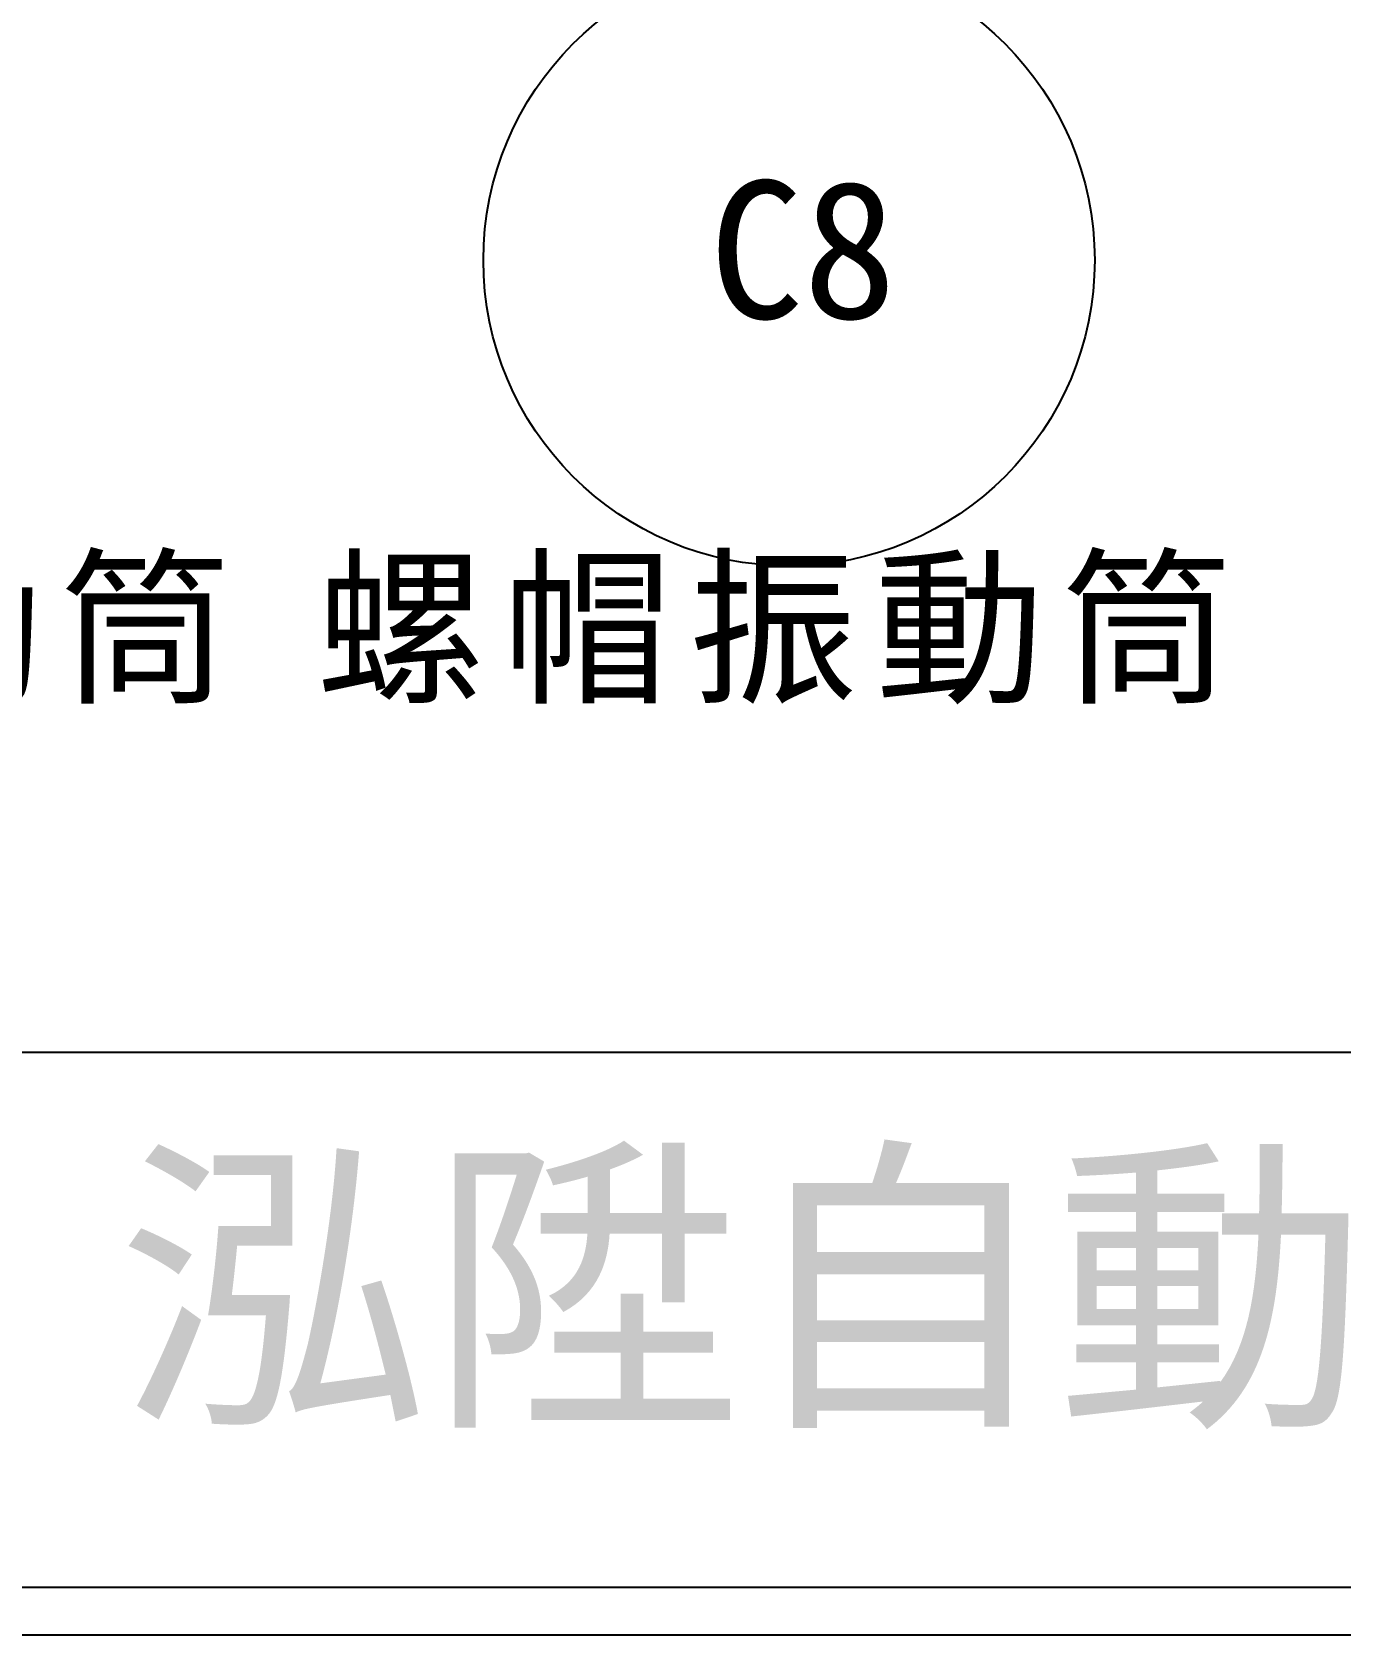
# Model space of a CAD drawing. Extents: x 10 to 297, y 3 to 207.
# Drawn here: x 46.39 to 80.64, y 3 to 44.94 of the extents above; entities that cross this region are included whole.
import ezdxf

# ---------------------------------------------------------------- set-up
doc = ezdxf.new("R2010")
doc.units = 0
doc.layers.get('0').update_dxf_attribs({"linetype": 'CONTINUOUS'})
doc.layers.add('圖框層', color=7, linetype='CONTINUOUS')
doc.styles.add('STSL', font='kaiu.ttf')
doc.styles.add('標楷體', font='kaiu.ttf')

msp = doc.modelspace()

# ---------------------------------------------------------------- linework, layer by layer
msp.add_circle((66.198, 38.975), 8)
at = {"layer": '圖框層', "color": 7}
for p, q in [((11.25, 18.25), (295.75, 18.25)), ((11.25, 4.25), (295.75, 4.25)), ((10, 3), (297, 3))]:
    msp.add_line(p, q, dxfattribs=at)

# ---------------------------------------------------------------- texts
at = {"color": 0, "char_height": 3.25, "width": 29.84096, "attachment_point": 2, "style": '標楷體'}
for s, insert in [('{\\T1.1;密封圈振動筒}', (37.358, 30.975)), ('{\\T1.1;螺帽振動筒}', (66.01, 30.977))]:
    msp.add_mtext(s, dxfattribs=dict(at, insert=insert))
at = {"layer": '圖框層', "color": 4, "style": 'STSL'}
for s, height, p in [('C8', 3.6, (64.114, 37.451)), ('泓陞自動化科技有限公司', 6, (48.604, 9.076))]:
    msp.add_text(s, height=height, dxfattribs=at).set_placement(p)

doc.saveas('drawing.dxf')
